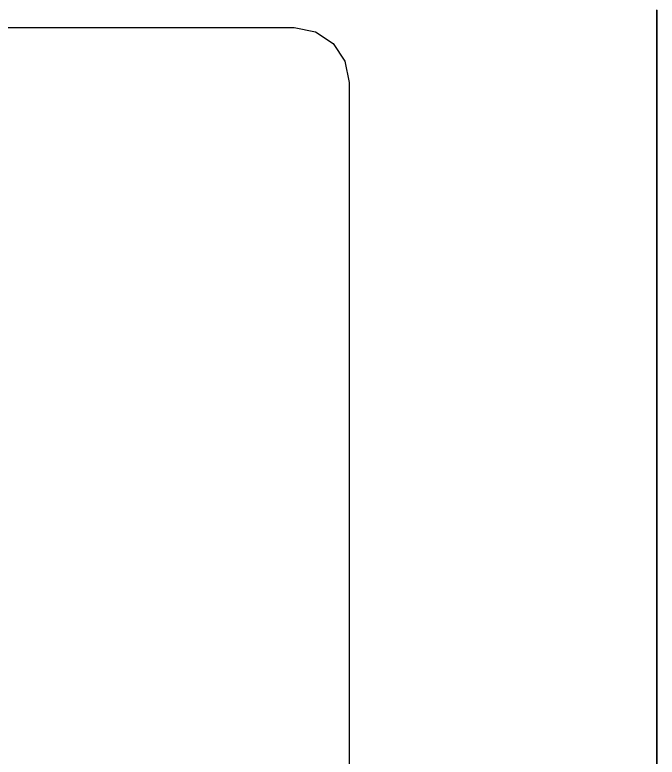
# Model space of a CAD drawing. Extents: x 1 to 47.7, y 0.2 to 35.
# Drawn here: x 24.415 to 25.353, y 15.636 to 16.72 of the extents above; entities that cross this region are included whole.
import ezdxf

# ---------------------------------------------------------------- set-up
doc = ezdxf.new("R2010")
doc.units = 0
doc.header["$MEASUREMENT"] = 0
for name, color, linetype in [('4_1__4U__UP_TO_ONE_IO_BOAR', 7, 'CONTINUOUS'), ('4_2__4U__FRONT_PANEL_W_24_', 7, 'CONTINUOUS'), ('5_1___24__TARGET_LEDS___12', 7, 'CONTINUOUS')]:
    doc.layers.add(name, color=color, linetype=linetype)

msp = doc.modelspace()

# ---------------------------------------------------------------- linework, layer by layer
at = {"layer": '4_1__4U__UP_TO_ONE_IO_BOAR'}
for points in [[(25.3526, 15.5982), (25.3526, 15.6907), (25.3526, 15.7806), (25.3526, 15.8679), (25.3526, 15.9524), (25.3526, 16.0341), (25.3526, 16.1128), (25.3526, 16.1887), (25.3526, 16.2615), (25.3526, 16.2967), (25.3526, 16.3312), (25.3526, 16.3648), (25.3526, 16.3977), (25.3526, 16.4297), (25.3526, 16.461), (25.3526, 16.4914), (25.3526, 16.521), (25.3526, 16.5497), (25.3526, 16.5776), (25.3526, 16.6046), (25.3526, 16.6308), (25.3526, 16.6561), (25.3526, 16.6805), (25.3526, 16.704), (25.3526, 16.7266)], [(24.3917, 16.7014), (24.4846, 16.7014), (24.5683, 16.7014), (24.6419, 16.7014), (24.7044, 16.7014), (24.7548, 16.7014), (24.7751, 16.7014), (24.792, 16.7014), (24.8054, 16.7014), (24.8151, 16.7014), (24.821, 16.7014), (24.823, 16.7014), (24.8541, 16.6951), (24.8796, 16.6779), (24.8967, 16.6525), (24.903, 16.6213), (24.903, 16.6193), (24.903, 16.6134), (24.903, 16.6037), (24.903, 16.5904), (24.903, 16.5734), (24.903, 16.5531), (24.903, 16.5028), (24.903, 16.4403), (24.903, 16.3666), (24.903, 16.2829), (24.903, 16.1901), (24.903, 16.0892), (24.903, 15.9812), (24.903, 15.8672), (24.903, 15.7481), (24.903, 15.4988)]]:
    msp.add_lwpolyline(points, dxfattribs=at)
at = {"layer": '4_2__4U__FRONT_PANEL_W_24_'}
msp.add_lwpolyline([(25.3521, 15.6242), (25.3521, 15.6715), (25.3521, 15.718), (25.3521, 15.7636), (25.3521, 15.8085), (25.3521, 15.8525), (25.3521, 15.8957), (25.3521, 15.9381), (25.3521, 15.9796), (25.3521, 16.0202), (25.3521, 16.06), (25.3521, 16.0989), (25.3521, 16.1369), (25.3521, 16.174), (25.3521, 16.2101), (25.3521, 16.2454), (25.3521, 16.2797), (25.3521, 16.3131), (25.3521, 16.3455), (25.3521, 16.377), (25.3521, 16.4075), (25.3521, 16.437), (25.3521, 16.4655), (25.3521, 16.4931), (25.3521, 16.5196), (25.3521, 16.5451), (25.3521, 16.5695), (25.3521, 16.593), (25.3521, 16.6153), (25.3521, 16.6367), (25.3521, 16.6569), (25.3521, 16.6761), (25.3521, 16.6942), (25.3521, 16.7112), (25.3521, 16.7271)], dxfattribs=at)
at = {"layer": '5_1___24__TARGET_LEDS___12'}
msp.add_lwpolyline([(25.3521, 15.6242), (25.3521, 15.6715), (25.3521, 15.718), (25.3521, 15.7636), (25.3521, 15.8085), (25.3521, 15.8525), (25.3521, 15.8957), (25.3521, 15.9381), (25.3521, 15.9796), (25.3521, 16.0202), (25.3521, 16.06), (25.3521, 16.0989), (25.3521, 16.1369), (25.3521, 16.174), (25.3521, 16.2101), (25.3521, 16.2454), (25.3521, 16.2797), (25.3521, 16.3131), (25.3521, 16.3455), (25.3521, 16.377), (25.3521, 16.4075), (25.3521, 16.437), (25.3521, 16.4655), (25.3521, 16.4931), (25.3521, 16.5196), (25.3521, 16.5451), (25.3521, 16.5695), (25.3521, 16.593), (25.3521, 16.6153), (25.3521, 16.6367), (25.3521, 16.6569), (25.3521, 16.6761), (25.3521, 16.6942), (25.3521, 16.7112), (25.3521, 16.7271)], dxfattribs=at)

doc.saveas('drawing.dxf')
